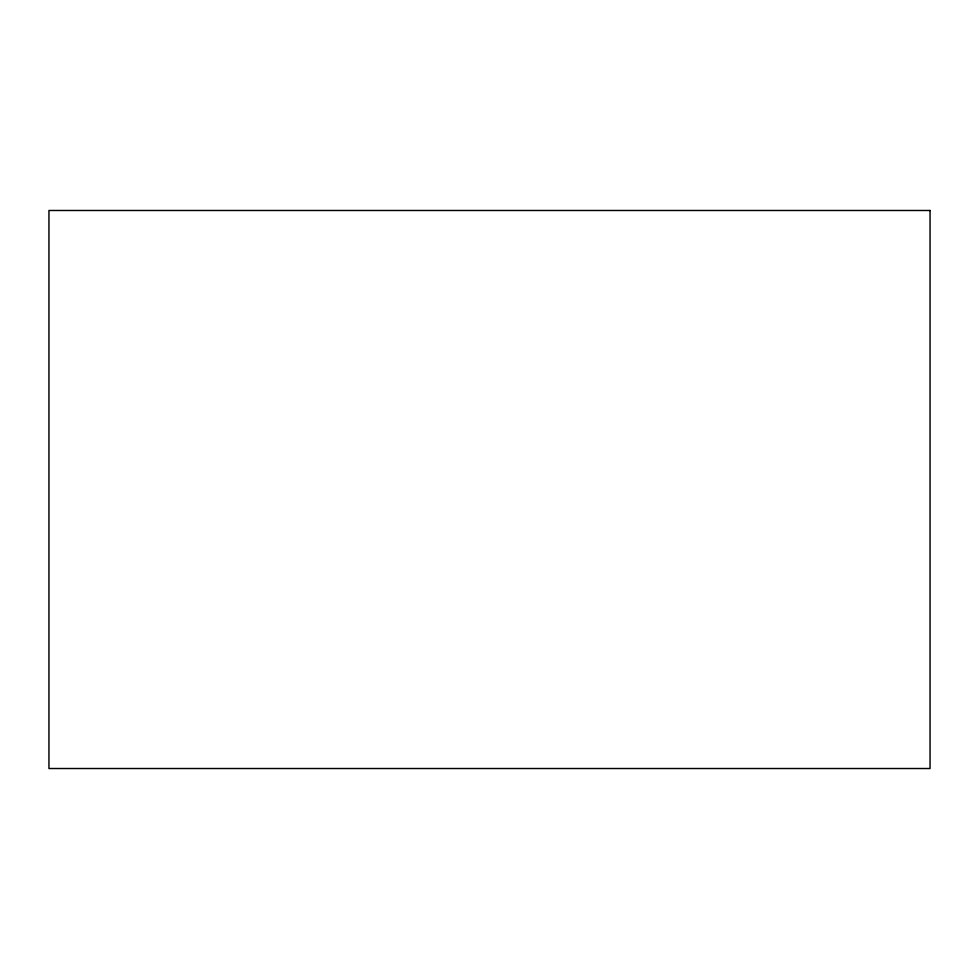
<?xml version="1.0" encoding="UTF-8"?>
<svg xmlns="http://www.w3.org/2000/svg" width="979" height="979" viewBox="0 0 979 979"><rect width="100%" height="100%" fill="white"/><g stroke="black" fill="none" stroke-linecap="round" stroke-linejoin="round"><path stroke-width="1.47" d="M930.05 210.485L48.95 210.485L48.95 768.515L930.05 768.515L930.05 210.485"/></g></svg>
